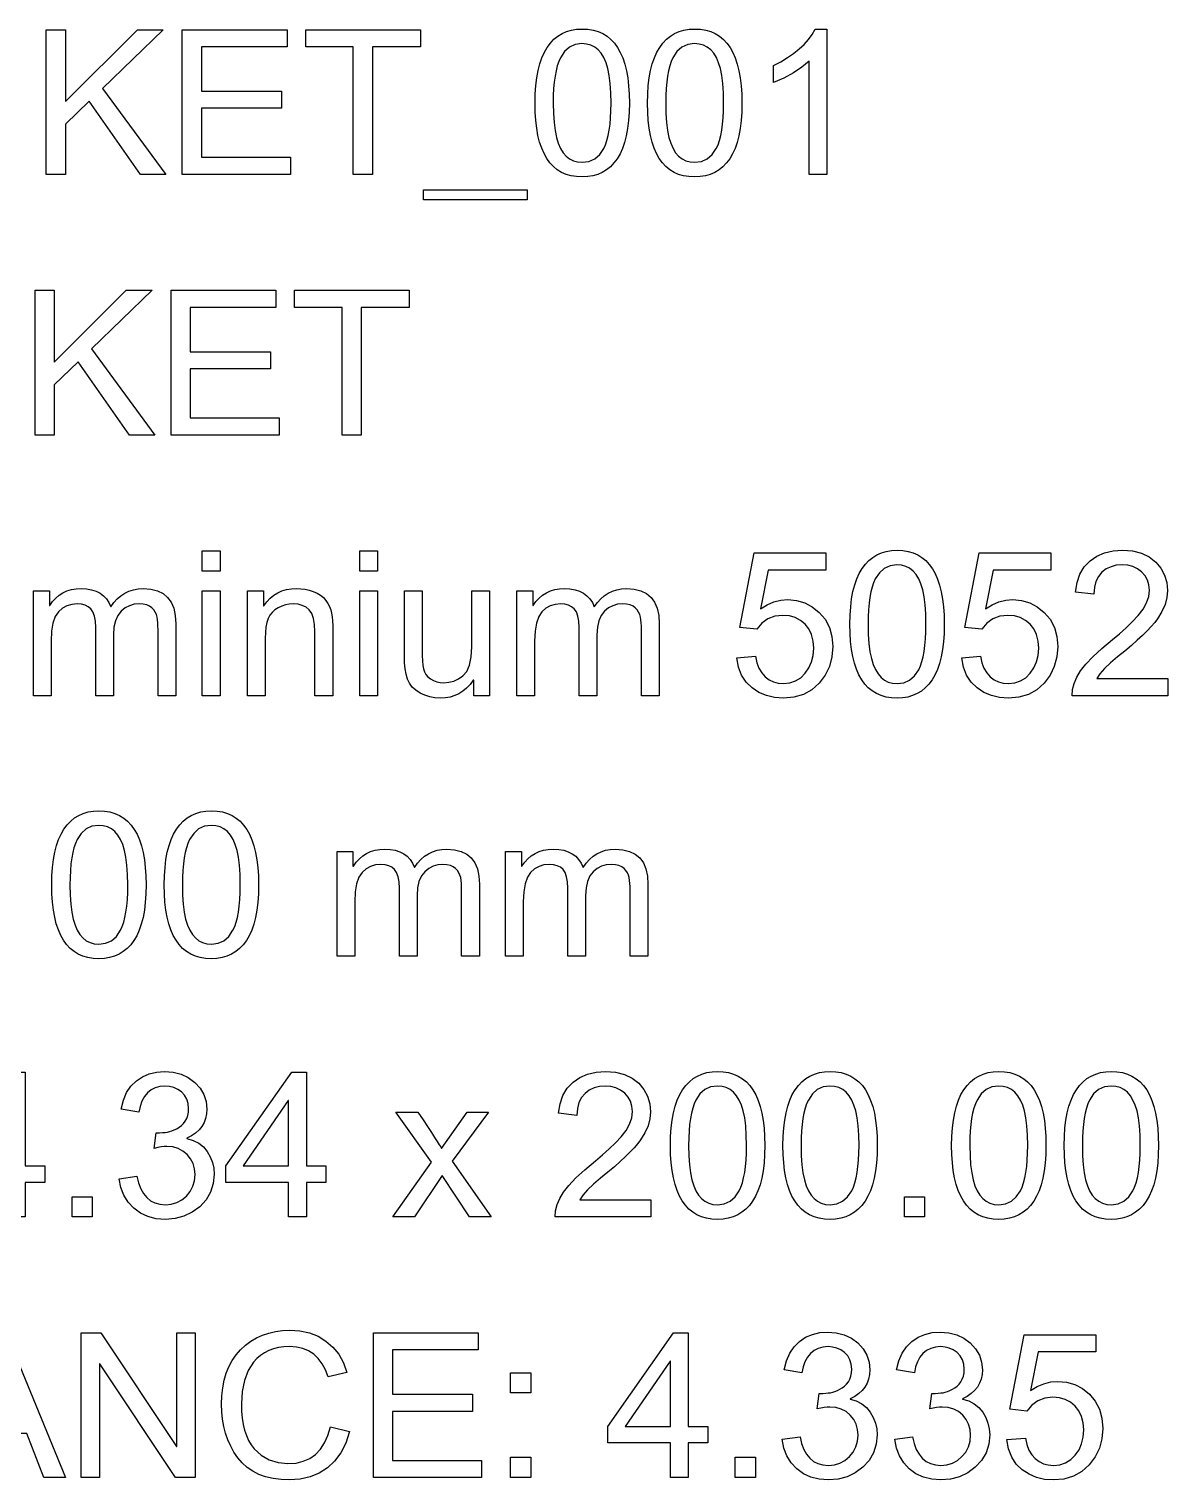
# Model space of a CAD drawing. Header units: millimetres. Extents: x 0 to 144, y 0 to 262.
# Drawn here: x 49.2 to 88.5, y 211.9 to 262 of the extents above; entities that cross this region are included whole.
import ezdxf

# ---------------------------------------------------------------- set-up
doc = ezdxf.new("R2010")
doc.units = ezdxf.units.MM
doc.layers.add('TEXT', color=7, linetype='CONTINUOUS')

msp = doc.modelspace()

# ---------------------------------------------------------------- linework, layer by layer
at = {"layer": 'TEXT'}
for points in [[(53.939, 257), (53.066, 257), (51.293, 259.527), (50.467, 258.733), (50.467, 257), (49.806, 257), (49.806, 262), (50.467, 262), (50.467, 259.52), (52.954, 262), (53.847, 262), (51.753, 259.974), (53.939, 257)], [(58.24, 257), (54.505, 257), (54.505, 262), (58.124, 262), (58.124, 261.407), (55.167, 261.407), (55.167, 259.879), (57.933, 259.879), (57.933, 259.285), (55.167, 259.285), (55.167, 257.593), (58.24, 257.593), (58.24, 257)], [(62.725, 261.407), (61.071, 261.407), (61.071, 257), (60.406, 257), (60.406, 261.407), (58.765, 261.407), (58.765, 262), (62.725, 262), (62.725, 261.407)], [(68.312, 262.024), (68.509, 262.014), (68.694, 261.984), (68.866, 261.934), (69.025, 261.864), (69.171, 261.774), (69.305, 261.664), (69.426, 261.534), (69.534, 261.384), (69.63, 261.215), (69.713, 261.025), (69.783, 260.815), (69.84, 260.585), (69.885, 260.335), (69.917, 260.065), (69.936, 259.776), (69.942, 259.466), (69.935, 259.153), (69.916, 258.861), (69.883, 258.59), (69.837, 258.339), (69.777, 258.109), (69.705, 257.9), (69.62, 257.712), (69.521, 257.544), (69.41, 257.397), (69.287, 257.269), (69.153, 257.161), (69.008, 257.072), (68.851, 257.003), (68.683, 256.954), (68.503, 256.925), (68.312, 256.915), (68.115, 256.925), (67.93, 256.955), (67.759, 257.004), (67.6, 257.074), (67.454, 257.164), (67.32, 257.273), (67.2, 257.403), (67.092, 257.553), (66.996, 257.722), (66.914, 257.911), (66.844, 258.121), (66.787, 258.35), (66.742, 258.599), (66.71, 258.868), (66.691, 259.157), (66.685, 259.466), (66.691, 259.779), (66.711, 260.071), (66.744, 260.343), (66.79, 260.594), (66.849, 260.824), (66.922, 261.034), (67.007, 261.223), (67.106, 261.391), (67.217, 261.539), (67.339, 261.668), (67.473, 261.777), (67.618, 261.866), (67.774, 261.935), (67.942, 261.984), (68.121, 262.014), (68.312, 262.024)], [(72.196, 262.024), (72.394, 262.014), (72.579, 261.984), (72.75, 261.934), (72.91, 261.864), (73.056, 261.774), (73.19, 261.664), (73.311, 261.534), (73.419, 261.384), (73.515, 261.215), (73.597, 261.025), (73.668, 260.815), (73.725, 260.585), (73.769, 260.335), (73.801, 260.065), (73.82, 259.776), (73.827, 259.466), (73.82, 259.153), (73.8, 258.861), (73.768, 258.59), (73.721, 258.339), (73.662, 258.109), (73.59, 257.9), (73.504, 257.712), (73.406, 257.544), (73.294, 257.397), (73.172, 257.269), (73.038, 257.161), (72.893, 257.072), (72.736, 257.003), (72.567, 256.954), (72.388, 256.925), (72.196, 256.915), (71.999, 256.925), (71.815, 256.955), (71.644, 257.004), (71.485, 257.074), (71.339, 257.164), (71.205, 257.273), (71.084, 257.403), (70.976, 257.553), (70.881, 257.722), (70.798, 257.911), (70.728, 258.121), (70.671, 258.35), (70.627, 258.599), (70.595, 258.868), (70.576, 259.157), (70.57, 259.466), (70.576, 259.779), (70.596, 260.071), (70.629, 260.343), (70.675, 260.594), (70.734, 260.824), (70.807, 261.034), (70.892, 261.223), (70.991, 261.391), (71.102, 261.539), (71.224, 261.668), (71.358, 261.777), (71.503, 261.866), (71.659, 261.935), (71.827, 261.984), (72.006, 262.014), (72.196, 262.024)], [(76.76, 257), (76.146, 257), (76.146, 260.912), (75.896, 260.702), (75.608, 260.509), (75.281, 260.332), (74.915, 260.172), (74.915, 260.765), (75.169, 260.896), (75.403, 261.035), (75.615, 261.181), (75.807, 261.334), (75.977, 261.495), (76.126, 261.664), (76.254, 261.84), (76.361, 262.024), (76.76, 262.024), (76.76, 257)], [(68.312, 257.42), (68.544, 257.449), (68.746, 257.539), (68.917, 257.689), (69.059, 257.899), (69.118, 258.028), (69.169, 258.176), (69.212, 258.344), (69.248, 258.53), (69.276, 258.736), (69.295, 258.96), (69.307, 259.203), (69.311, 259.466), (69.304, 259.824), (69.283, 260.142), (69.249, 260.42), (69.2, 260.658), (69.138, 260.861), (69.061, 261.037), (68.971, 261.185), (68.866, 261.306), (68.747, 261.399), (68.614, 261.466), (68.467, 261.506), (68.305, 261.519), (68.073, 261.489), (67.872, 261.397), (67.701, 261.245), (67.561, 261.031), (67.503, 260.9), (67.452, 260.751), (67.41, 260.583), (67.375, 260.396), (67.347, 260.191), (67.328, 259.968), (67.316, 259.726), (67.312, 259.466), (67.319, 259.112), (67.341, 258.797), (67.376, 258.52), (67.425, 258.282), (67.488, 258.078), (67.565, 257.902), (67.655, 257.753), (67.759, 257.633), (67.877, 257.539), (68.008, 257.473), (68.153, 257.433), (68.312, 257.42)], [(72.196, 257.42), (72.429, 257.449), (72.63, 257.539), (72.802, 257.689), (72.943, 257.899), (73.003, 258.028), (73.054, 258.176), (73.097, 258.344), (73.133, 258.53), (73.16, 258.736), (73.18, 258.96), (73.192, 259.203), (73.196, 259.466), (73.189, 259.824), (73.168, 260.142), (73.133, 260.42), (73.085, 260.658), (73.022, 260.861), (72.946, 261.037), (72.855, 261.185), (72.751, 261.306), (72.632, 261.399), (72.499, 261.466), (72.351, 261.506), (72.19, 261.519), (71.958, 261.489), (71.756, 261.397), (71.586, 261.245), (71.446, 261.031), (71.388, 260.9), (71.337, 260.751), (71.294, 260.583), (71.259, 260.396), (71.232, 260.191), (71.213, 259.968), (71.201, 259.726), (71.197, 259.466), (71.204, 259.112), (71.225, 258.797), (71.26, 258.52), (71.31, 258.282), (71.373, 258.078), (71.45, 257.902), (71.54, 257.753), (71.644, 257.633), (71.762, 257.539), (71.893, 257.473), (72.038, 257.433), (72.196, 257.42)], [(66.412, 256.127), (62.838, 256.127), (62.838, 256.475), (66.412, 256.475), (66.412, 256.127)], [(53.554, 248), (52.681, 248), (50.907, 250.527), (50.082, 249.733), (50.082, 248), (49.42, 248), (49.42, 253), (50.082, 253), (50.082, 250.52), (52.568, 253), (53.462, 253), (51.368, 250.974), (53.554, 248)], [(57.855, 248), (54.12, 248), (54.12, 253), (57.739, 253), (57.739, 252.407), (54.782, 252.407), (54.782, 250.879), (57.548, 250.879), (57.548, 250.285), (54.782, 250.285), (54.782, 248.593), (57.855, 248.593), (57.855, 248)], [(62.34, 252.407), (60.686, 252.407), (60.686, 248), (60.02, 248), (60.02, 252.407), (58.38, 252.407), (58.38, 253), (62.34, 253), (62.34, 252.407)], [(55.808, 243.304), (55.194, 243.304), (55.194, 244), (55.808, 244), (55.808, 243.304)], [(61.245, 243.304), (60.631, 243.304), (60.631, 244), (61.245, 244), (61.245, 243.304)], [(74.465, 242.005), (74.695, 242.142), (74.93, 242.24), (75.169, 242.299), (75.413, 242.319), (75.715, 242.291), (75.997, 242.208), (76.259, 242.07), (76.501, 241.877), (76.704, 241.638), (76.849, 241.361), (76.936, 241.048), (76.965, 240.698), (76.935, 240.341), (76.847, 240.011), (76.7, 239.709), (76.494, 239.435), (76.24, 239.207), (75.95, 239.045), (75.623, 238.947), (75.259, 238.915), (74.958, 238.937), (74.677, 239.003), (74.417, 239.113), (74.178, 239.268), (73.974, 239.465), (73.818, 239.706), (73.711, 239.988), (73.653, 240.313), (74.294, 240.361), (74.344, 240.139), (74.417, 239.947), (74.511, 239.785), (74.628, 239.653), (74.764, 239.551), (74.914, 239.478), (75.079, 239.434), (75.259, 239.42), (75.482, 239.442), (75.682, 239.508), (75.86, 239.618), (76.016, 239.773), (76.143, 239.959), (76.234, 240.166), (76.288, 240.393), (76.306, 240.641), (76.288, 240.889), (76.232, 241.11), (76.139, 241.304), (76.01, 241.469), (75.851, 241.602), (75.67, 241.697), (75.469, 241.754), (75.246, 241.773), (74.968, 241.743), (74.724, 241.653), (74.514, 241.502), (74.338, 241.292), (73.759, 241.36), (74.246, 243.932), (76.726, 243.932), (76.726, 243.338), (74.734, 243.338), (74.465, 242.005)], [(79.185, 244.024), (79.382, 244.014), (79.567, 243.984), (79.739, 243.934), (79.898, 243.864), (80.045, 243.774), (80.178, 243.664), (80.299, 243.534), (80.408, 243.384), (80.503, 243.215), (80.586, 243.025), (80.656, 242.815), (80.713, 242.585), (80.758, 242.335), (80.79, 242.065), (80.809, 241.776), (80.815, 241.466), (80.809, 241.153), (80.789, 240.861), (80.756, 240.59), (80.71, 240.339), (80.651, 240.109), (80.578, 239.9), (80.493, 239.712), (80.394, 239.544), (80.283, 239.397), (80.16, 239.269), (80.026, 239.161), (79.881, 239.072), (79.724, 239.003), (79.556, 238.954), (79.376, 238.925), (79.185, 238.915), (78.988, 238.925), (78.804, 238.955), (78.632, 239.004), (78.473, 239.074), (78.327, 239.164), (78.193, 239.273), (78.073, 239.403), (77.965, 239.553), (77.869, 239.722), (77.787, 239.911), (77.717, 240.121), (77.66, 240.35), (77.615, 240.599), (77.583, 240.868), (77.564, 241.157), (77.558, 241.466), (77.565, 241.779), (77.584, 242.071), (77.617, 242.343), (77.663, 242.594), (77.723, 242.824), (77.795, 243.034), (77.88, 243.223), (77.979, 243.391), (78.09, 243.539), (78.213, 243.668), (78.346, 243.777), (78.491, 243.866), (78.648, 243.935), (78.815, 243.984), (78.994, 244.014), (79.185, 244.024)], [(82.234, 242.005), (82.465, 242.142), (82.7, 242.24), (82.939, 242.299), (83.182, 242.319), (83.484, 242.291), (83.766, 242.208), (84.028, 242.07), (84.27, 241.877), (84.473, 241.638), (84.618, 241.361), (84.705, 241.048), (84.734, 240.698), (84.705, 240.341), (84.616, 240.011), (84.469, 239.709), (84.263, 239.435), (84.01, 239.207), (83.719, 239.045), (83.392, 238.947), (83.029, 238.915), (82.727, 238.937), (82.446, 239.003), (82.186, 239.113), (81.947, 239.268), (81.743, 239.465), (81.588, 239.706), (81.481, 239.988), (81.422, 240.313), (82.063, 240.361), (82.114, 240.139), (82.186, 239.947), (82.281, 239.785), (82.398, 239.653), (82.533, 239.551), (82.683, 239.478), (82.849, 239.434), (83.029, 239.42), (83.251, 239.442), (83.452, 239.508), (83.63, 239.618), (83.786, 239.773), (83.913, 239.959), (84.003, 240.166), (84.058, 240.393), (84.076, 240.641), (84.057, 240.889), (84.002, 241.11), (83.909, 241.304), (83.779, 241.469), (83.62, 241.602), (83.44, 241.697), (83.238, 241.754), (83.015, 241.773), (82.737, 241.743), (82.493, 241.653), (82.283, 241.502), (82.108, 241.292), (81.528, 241.36), (82.016, 243.932), (84.495, 243.932), (84.495, 243.338), (82.503, 243.338), (82.234, 242.005)], [(88.54, 239), (85.229, 239), (85.247, 239.212), (85.302, 239.425), (85.394, 239.64), (85.524, 239.856), (85.703, 240.086), (85.947, 240.344), (86.255, 240.629), (86.627, 240.941), (86.868, 241.141), (87.095, 241.346), (87.309, 241.556), (87.51, 241.771), (87.68, 241.989), (87.802, 242.207), (87.875, 242.426), (87.899, 242.646), (87.882, 242.827), (87.832, 242.992), (87.748, 243.14), (87.631, 243.272), (87.489, 243.38), (87.328, 243.457), (87.15, 243.504), (86.954, 243.519), (86.756, 243.503), (86.575, 243.456), (86.41, 243.376), (86.262, 243.265), (86.139, 243.122), (86.051, 242.948), (85.998, 242.743), (85.979, 242.506), (85.348, 242.578), (85.401, 242.908), (85.502, 243.198), (85.651, 243.446), (85.848, 243.652), (86.083, 243.815), (86.348, 243.931), (86.643, 244.001), (86.968, 244.024), (87.316, 243.998), (87.623, 243.922), (87.89, 243.795), (88.116, 243.616), (88.295, 243.402), (88.424, 243.167), (88.501, 242.91), (88.527, 242.632), (88.505, 242.391), (88.44, 242.148), (88.332, 241.904), (88.18, 241.659), (88.083, 241.53), (87.964, 241.391), (87.824, 241.242), (87.662, 241.083), (87.479, 240.913), (87.275, 240.732), (87.048, 240.542), (86.801, 240.34), (86.552, 240.131), (86.35, 239.937), (86.193, 239.758), (86.081, 239.593), (88.54, 239.593), (88.54, 239)], [(79.185, 239.42), (79.417, 239.449), (79.619, 239.539), (79.79, 239.689), (79.932, 239.899), (79.991, 240.028), (80.042, 240.176), (80.086, 240.344), (80.121, 240.53), (80.149, 240.736), (80.168, 240.96), (80.18, 241.203), (80.184, 241.466), (80.177, 241.824), (80.156, 242.142), (80.122, 242.42), (80.073, 242.658), (80.011, 242.861), (79.934, 243.037), (79.844, 243.185), (79.739, 243.306), (79.62, 243.399), (79.487, 243.466), (79.34, 243.506), (79.178, 243.519), (78.946, 243.489), (78.745, 243.397), (78.574, 243.245), (78.435, 243.031), (78.376, 242.9), (78.326, 242.751), (78.283, 242.583), (78.248, 242.396), (78.221, 242.191), (78.201, 241.968), (78.189, 241.726), (78.186, 241.466), (78.193, 241.112), (78.214, 240.797), (78.249, 240.52), (78.298, 240.282), (78.361, 240.078), (78.438, 239.902), (78.528, 239.753), (78.632, 239.633), (78.75, 239.539), (78.881, 239.473), (79.026, 239.433), (79.185, 239.42)], [(54.28, 239), (53.666, 239), (53.666, 241.285), (53.664, 241.407), (53.658, 241.519), (53.647, 241.622), (53.632, 241.717), (53.609, 241.804), (53.571, 241.885), (53.521, 241.962), (53.457, 242.034), (53.376, 242.094), (53.275, 242.137), (53.155, 242.163), (53.015, 242.172), (52.84, 242.156), (52.678, 242.109), (52.528, 242.03), (52.391, 241.92), (52.276, 241.774), (52.194, 241.589), (52.145, 241.364), (52.128, 241.101), (52.128, 239), (51.514, 239), (51.514, 241.353), (51.504, 241.57), (51.473, 241.75), (51.421, 241.892), (51.349, 241.998), (51.258, 242.074), (51.149, 242.128), (51.023, 242.161), (50.88, 242.172), (50.691, 242.155), (50.52, 242.104), (50.366, 242.018), (50.23, 241.899), (50.119, 241.733), (50.04, 241.508), (49.992, 241.223), (49.976, 240.879), (49.976, 239), (49.362, 239), (49.362, 242.619), (49.915, 242.619), (49.915, 242.114), (49.928, 242.114), (50.026, 242.251), (50.134, 242.371), (50.253, 242.471), (50.383, 242.554), (50.523, 242.618), (50.675, 242.664), (50.837, 242.691), (51.01, 242.701), (51.2, 242.691), (51.373, 242.661), (51.529, 242.611), (51.666, 242.542), (51.786, 242.453), (51.888, 242.344), (51.973, 242.215), (52.04, 242.066), (52.145, 242.215), (52.26, 242.344), (52.385, 242.453), (52.52, 242.542), (52.664, 242.611), (52.818, 242.661), (52.981, 242.691), (53.155, 242.701), (53.419, 242.682), (53.647, 242.625), (53.841, 242.53), (53.999, 242.397), (54.122, 242.226), (54.21, 242.018), (54.263, 241.771), (54.28, 241.486), (54.28, 239)], [(55.808, 239), (55.194, 239), (55.194, 242.619), (55.808, 242.619), (55.808, 239)], [(59.703, 239), (59.086, 239), (59.086, 241.2), (59.073, 241.456), (59.036, 241.669), (58.974, 241.838), (58.886, 241.964), (58.777, 242.055), (58.648, 242.12), (58.5, 242.159), (58.332, 242.172), (58.198, 242.164), (58.067, 242.139), (57.939, 242.097), (57.815, 242.039), (57.702, 241.966), (57.607, 241.879), (57.529, 241.778), (57.469, 241.664), (57.425, 241.53), (57.393, 241.371), (57.373, 241.187), (57.367, 240.978), (57.367, 239), (56.753, 239), (56.753, 242.619), (57.306, 242.619), (57.306, 242.107), (57.319, 242.107), (57.422, 242.246), (57.536, 242.367), (57.662, 242.469), (57.798, 242.552), (57.946, 242.617), (58.106, 242.663), (58.276, 242.691), (58.458, 242.701), (58.601, 242.694), (58.743, 242.675), (58.884, 242.643), (59.025, 242.598), (59.157, 242.541), (59.274, 242.47), (59.376, 242.387), (59.463, 242.291), (59.535, 242.187), (59.592, 242.08), (59.635, 241.969), (59.662, 241.855), (59.68, 241.729), (59.693, 241.582), (59.701, 241.415), (59.703, 241.227), (59.703, 239)], [(61.245, 239), (60.631, 239), (60.631, 242.619), (61.245, 242.619), (61.245, 239)], [(65.116, 239), (64.567, 239), (64.567, 239.532), (64.55, 239.532), (64.441, 239.387), (64.323, 239.262), (64.195, 239.156), (64.058, 239.069), (63.911, 239.002), (63.755, 238.953), (63.589, 238.924), (63.414, 238.915), (63.228, 238.926), (63.05, 238.959), (62.878, 239.014), (62.713, 239.09), (62.565, 239.187), (62.445, 239.299), (62.351, 239.429), (62.283, 239.575), (62.236, 239.74), (62.203, 239.929), (62.183, 240.14), (62.176, 240.374), (62.176, 242.619), (62.79, 242.619), (62.79, 240.613), (62.793, 240.39), (62.801, 240.201), (62.816, 240.045), (62.836, 239.924), (62.868, 239.825), (62.919, 239.735), (62.988, 239.653), (63.076, 239.582), (63.178, 239.523), (63.29, 239.48), (63.41, 239.455), (63.54, 239.447), (63.712, 239.462), (63.878, 239.507), (64.039, 239.582), (64.195, 239.687), (64.329, 239.84), (64.425, 240.057), (64.483, 240.339), (64.502, 240.685), (64.502, 242.619), (65.116, 242.619), (65.116, 239)], [(70.972, 239), (70.358, 239), (70.358, 241.285), (70.356, 241.407), (70.35, 241.519), (70.339, 241.622), (70.324, 241.717), (70.3, 241.804), (70.263, 241.885), (70.212, 241.962), (70.148, 242.034), (70.068, 242.094), (69.967, 242.137), (69.847, 242.163), (69.707, 242.172), (69.532, 242.156), (69.37, 242.109), (69.22, 242.03), (69.083, 241.92), (68.968, 241.774), (68.886, 241.589), (68.836, 241.364), (68.82, 241.101), (68.82, 239), (68.206, 239), (68.206, 241.353), (68.196, 241.57), (68.165, 241.75), (68.113, 241.892), (68.041, 241.998), (67.949, 242.074), (67.841, 242.128), (67.715, 242.161), (67.572, 242.172), (67.383, 242.155), (67.211, 242.104), (67.058, 242.018), (66.922, 241.899), (66.811, 241.733), (66.731, 241.508), (66.684, 241.223), (66.668, 240.879), (66.668, 239), (66.054, 239), (66.054, 242.619), (66.606, 242.619), (66.606, 242.114), (66.62, 242.114), (66.718, 242.251), (66.826, 242.371), (66.945, 242.471), (67.075, 242.554), (67.215, 242.618), (67.366, 242.664), (67.528, 242.691), (67.701, 242.701), (67.892, 242.691), (68.065, 242.661), (68.22, 242.611), (68.358, 242.542), (68.478, 242.453), (68.58, 242.344), (68.664, 242.215), (68.731, 242.066), (68.837, 242.215), (68.952, 242.344), (69.077, 242.453), (69.211, 242.542), (69.356, 242.611), (69.51, 242.661), (69.673, 242.691), (69.847, 242.701), (70.11, 242.682), (70.339, 242.625), (70.532, 242.53), (70.691, 242.397), (70.814, 242.226), (70.902, 242.018), (70.954, 241.771), (70.972, 241.486), (70.972, 239)], [(51.623, 235.024), (51.821, 235.014), (52.006, 234.984), (52.178, 234.934), (52.337, 234.864), (52.483, 234.774), (52.617, 234.664), (52.738, 234.534), (52.846, 234.384), (52.942, 234.215), (53.024, 234.025), (53.095, 233.815), (53.152, 233.585), (53.196, 233.335), (53.228, 233.065), (53.247, 232.776), (53.254, 232.466), (53.247, 232.153), (53.227, 231.861), (53.195, 231.59), (53.148, 231.339), (53.089, 231.109), (53.017, 230.9), (52.931, 230.712), (52.833, 230.544), (52.722, 230.397), (52.599, 230.269), (52.465, 230.161), (52.32, 230.072), (52.163, 230.003), (51.994, 229.954), (51.815, 229.925), (51.623, 229.915), (51.426, 229.925), (51.242, 229.955), (51.071, 230.004), (50.912, 230.074), (50.766, 230.164), (50.632, 230.273), (50.511, 230.403), (50.403, 230.553), (50.308, 230.722), (50.225, 230.911), (50.155, 231.121), (50.098, 231.35), (50.054, 231.599), (50.022, 231.868), (50.003, 232.157), (49.997, 232.466), (50.003, 232.779), (50.023, 233.071), (50.056, 233.343), (50.102, 233.594), (50.161, 233.824), (50.234, 234.034), (50.319, 234.223), (50.418, 234.391), (50.529, 234.539), (50.651, 234.668), (50.785, 234.777), (50.93, 234.866), (51.086, 234.935), (51.254, 234.984), (51.433, 235.014), (51.623, 235.024)], [(55.508, 235.024), (55.706, 235.014), (55.89, 234.984), (56.062, 234.934), (56.221, 234.864), (56.368, 234.774), (56.502, 234.664), (56.623, 234.534), (56.731, 234.384), (56.826, 234.215), (56.909, 234.025), (56.979, 233.815), (57.037, 233.585), (57.081, 233.335), (57.113, 233.065), (57.132, 232.776), (57.138, 232.466), (57.132, 232.153), (57.112, 231.861), (57.079, 231.59), (57.033, 231.339), (56.974, 231.109), (56.902, 230.9), (56.816, 230.712), (56.717, 230.544), (56.606, 230.397), (56.484, 230.269), (56.35, 230.161), (56.204, 230.072), (56.048, 230.003), (55.879, 229.954), (55.699, 229.925), (55.508, 229.915), (55.311, 229.925), (55.127, 229.955), (54.955, 230.004), (54.796, 230.074), (54.65, 230.164), (54.517, 230.273), (54.396, 230.403), (54.288, 230.553), (54.193, 230.722), (54.11, 230.911), (54.04, 231.121), (53.983, 231.35), (53.939, 231.599), (53.907, 231.868), (53.888, 232.157), (53.881, 232.466), (53.888, 232.779), (53.908, 233.071), (53.941, 233.343), (53.987, 233.594), (54.046, 233.824), (54.118, 234.034), (54.204, 234.223), (54.303, 234.391), (54.414, 234.539), (54.536, 234.668), (54.67, 234.777), (54.815, 234.866), (54.971, 234.935), (55.139, 234.984), (55.318, 235.014), (55.508, 235.024)], [(51.623, 230.42), (51.856, 230.449), (52.057, 230.539), (52.229, 230.689), (52.37, 230.899), (52.43, 231.028), (52.481, 231.176), (52.524, 231.344), (52.56, 231.53), (52.587, 231.736), (52.607, 231.96), (52.619, 232.203), (52.623, 232.466), (52.616, 232.824), (52.595, 233.142), (52.56, 233.42), (52.512, 233.658), (52.449, 233.861), (52.373, 234.037), (52.282, 234.185), (52.178, 234.306), (52.059, 234.399), (51.926, 234.466), (51.778, 234.506), (51.617, 234.519), (51.385, 234.489), (51.183, 234.397), (51.013, 234.245), (50.873, 234.031), (50.815, 233.9), (50.764, 233.751), (50.721, 233.583), (50.686, 233.396), (50.659, 233.191), (50.64, 232.968), (50.628, 232.726), (50.624, 232.466), (50.631, 232.112), (50.652, 231.797), (50.687, 231.52), (50.737, 231.282), (50.8, 231.078), (50.877, 230.902), (50.967, 230.753), (51.071, 230.633), (51.189, 230.539), (51.32, 230.473), (51.465, 230.433), (51.623, 230.42)], [(55.508, 230.42), (55.74, 230.449), (55.942, 230.539), (56.114, 230.689), (56.255, 230.899), (56.314, 231.028), (56.366, 231.176), (56.409, 231.344), (56.444, 231.53), (56.472, 231.736), (56.492, 231.96), (56.504, 232.203), (56.508, 232.466), (56.501, 232.824), (56.48, 233.142), (56.445, 233.42), (56.397, 233.658), (56.334, 233.861), (56.258, 234.037), (56.167, 234.185), (56.062, 234.306), (55.944, 234.399), (55.81, 234.466), (55.663, 234.506), (55.501, 234.519), (55.269, 234.489), (55.068, 234.397), (54.898, 234.245), (54.758, 234.031), (54.699, 233.9), (54.649, 233.751), (54.606, 233.583), (54.571, 233.396), (54.544, 233.191), (54.524, 232.968), (54.513, 232.726), (54.509, 232.466), (54.516, 232.112), (54.537, 231.797), (54.572, 231.52), (54.621, 231.282), (54.685, 231.078), (54.761, 230.902), (54.852, 230.753), (54.956, 230.633), (55.073, 230.539), (55.205, 230.473), (55.35, 230.433), (55.508, 230.42)], [(64.765, 230), (64.151, 230), (64.151, 232.285), (64.149, 232.407), (64.142, 232.519), (64.132, 232.622), (64.117, 232.717), (64.093, 232.804), (64.056, 232.885), (64.005, 232.962), (63.941, 233.034), (63.86, 233.094), (63.76, 233.137), (63.639, 233.163), (63.499, 233.172), (63.325, 233.156), (63.163, 233.109), (63.013, 233.03), (62.875, 232.92), (62.76, 232.774), (62.678, 232.589), (62.629, 232.364), (62.613, 232.101), (62.613, 230), (61.999, 230), (61.999, 232.353), (61.988, 232.57), (61.957, 232.75), (61.906, 232.892), (61.833, 232.998), (61.742, 233.074), (61.633, 233.128), (61.507, 233.161), (61.364, 233.172), (61.175, 233.155), (61.004, 233.104), (60.85, 233.018), (60.715, 232.899), (60.603, 232.733), (60.524, 232.508), (60.476, 232.223), (60.46, 231.879), (60.46, 230), (59.847, 230), (59.847, 233.619), (60.399, 233.619), (60.399, 233.114), (60.413, 233.114), (60.51, 233.251), (60.618, 233.371), (60.737, 233.471), (60.867, 233.554), (61.008, 233.618), (61.159, 233.664), (61.321, 233.691), (61.494, 233.701), (61.685, 233.691), (61.858, 233.661), (62.013, 233.611), (62.15, 233.542), (62.27, 233.453), (62.373, 233.344), (62.457, 233.215), (62.524, 233.066), (62.629, 233.215), (62.745, 233.344), (62.869, 233.453), (63.004, 233.542), (63.148, 233.611), (63.302, 233.661), (63.466, 233.691), (63.639, 233.701), (63.903, 233.682), (64.132, 233.625), (64.325, 233.53), (64.483, 233.397), (64.606, 233.226), (64.694, 233.018), (64.747, 232.771), (64.765, 232.486), (64.765, 230)], [(70.583, 230), (69.969, 230), (69.969, 232.285), (69.967, 232.407), (69.961, 232.519), (69.95, 232.622), (69.935, 232.717), (69.911, 232.804), (69.874, 232.885), (69.824, 232.962), (69.76, 233.034), (69.679, 233.094), (69.578, 233.137), (69.458, 233.163), (69.318, 233.172), (69.143, 233.156), (68.981, 233.109), (68.831, 233.03), (68.694, 232.92), (68.579, 232.774), (68.497, 232.589), (68.448, 232.364), (68.431, 232.101), (68.431, 230), (67.817, 230), (67.817, 232.353), (67.807, 232.57), (67.776, 232.75), (67.724, 232.892), (67.652, 232.998), (67.56, 233.074), (67.452, 233.128), (67.326, 233.161), (67.183, 233.172), (66.994, 233.155), (66.823, 233.104), (66.669, 233.018), (66.533, 232.899), (66.422, 232.733), (66.343, 232.508), (66.295, 232.223), (66.279, 231.879), (66.279, 230), (65.665, 230), (65.665, 233.619), (66.218, 233.619), (66.218, 233.114), (66.231, 233.114), (66.329, 233.251), (66.437, 233.371), (66.556, 233.471), (66.686, 233.554), (66.826, 233.618), (66.978, 233.664), (67.14, 233.691), (67.312, 233.701), (67.503, 233.691), (67.676, 233.661), (67.831, 233.611), (67.969, 233.542), (68.089, 233.453), (68.191, 233.344), (68.276, 233.215), (68.342, 233.066), (68.448, 233.215), (68.563, 233.344), (68.688, 233.453), (68.822, 233.542), (68.967, 233.611), (69.121, 233.661), (69.284, 233.691), (69.458, 233.701), (69.721, 233.682), (69.95, 233.625), (70.144, 233.53), (70.302, 233.397), (70.425, 233.226), (70.513, 233.018), (70.566, 232.771), (70.583, 232.486), (70.583, 230)], [(49.754, 222.194), (49.079, 222.194), (49.079, 221), (48.465, 221), (48.465, 222.194), (46.299, 222.194), (46.299, 222.76), (48.574, 226), (49.079, 226), (49.079, 222.76), (49.754, 222.76), (49.754, 222.194)], [(54.666, 223.705), (54.884, 223.643), (55.073, 223.548), (55.234, 223.419), (55.367, 223.256), (55.47, 223.072), (55.544, 222.881), (55.589, 222.681), (55.604, 222.473), (55.573, 222.148), (55.48, 221.852), (55.325, 221.587), (55.107, 221.353), (54.847, 221.161), (54.562, 221.024), (54.253, 220.942), (53.919, 220.915), (53.602, 220.939), (53.315, 221.011), (53.057, 221.132), (52.827, 221.3), (52.635, 221.508), (52.487, 221.748), (52.384, 222.018), (52.326, 222.32), (52.94, 222.405), (52.996, 222.173), (53.07, 221.973), (53.163, 221.803), (53.276, 221.665), (53.408, 221.558), (53.559, 221.481), (53.729, 221.435), (53.919, 221.42), (54.125, 221.438), (54.316, 221.495), (54.49, 221.589), (54.647, 221.721), (54.778, 221.881), (54.871, 222.057), (54.927, 222.25), (54.945, 222.46), (54.928, 222.661), (54.878, 222.843), (54.793, 223.008), (54.674, 223.156), (54.528, 223.276), (54.362, 223.363), (54.175, 223.415), (53.967, 223.432), (53.873, 223.428), (53.77, 223.416), (53.656, 223.395), (53.533, 223.367), (53.605, 223.906), (53.721, 223.907), (53.825, 223.912), (53.916, 223.919), (53.994, 223.93), (54.068, 223.946), (54.146, 223.971), (54.228, 224.004), (54.314, 224.046), (54.399, 224.097), (54.476, 224.158), (54.546, 224.229), (54.608, 224.31), (54.659, 224.401), (54.695, 224.503), (54.716, 224.615), (54.724, 224.738), (54.708, 224.913), (54.662, 225.068), (54.585, 225.202), (54.476, 225.314), (54.348, 225.404), (54.21, 225.468), (54.062, 225.506), (53.905, 225.519), (53.728, 225.504), (53.568, 225.46), (53.425, 225.387), (53.3, 225.284), (53.194, 225.154), (53.109, 224.998), (53.046, 224.818), (53.005, 224.612), (52.391, 224.724), (52.469, 225.03), (52.582, 225.294), (52.732, 225.517), (52.918, 225.7), (53.132, 225.842), (53.365, 225.943), (53.618, 226.004), (53.892, 226.024), (54.191, 226), (54.464, 225.93), (54.712, 225.812), (54.933, 225.647), (55.116, 225.448), (55.247, 225.228), (55.325, 224.987), (55.351, 224.724), (55.341, 224.556), (55.308, 224.399), (55.255, 224.255), (55.18, 224.123), (55.084, 224.004), (54.966, 223.896), (54.826, 223.801), (54.666, 223.718), (54.666, 223.705)], [(59.465, 222.194), (58.789, 222.194), (58.789, 221), (58.175, 221), (58.175, 222.194), (56.01, 222.194), (56.01, 222.76), (58.284, 226), (58.789, 226), (58.789, 222.76), (59.465, 222.76), (59.465, 222.194)], [(70.689, 221), (67.377, 221), (67.396, 221.212), (67.451, 221.425), (67.543, 221.64), (67.672, 221.856), (67.852, 222.086), (68.096, 222.344), (68.404, 222.629), (68.776, 222.941), (69.016, 223.141), (69.244, 223.346), (69.458, 223.556), (69.659, 223.771), (69.829, 223.989), (69.951, 224.207), (70.023, 224.426), (70.048, 224.646), (70.031, 224.827), (69.981, 224.992), (69.897, 225.14), (69.78, 225.272), (69.637, 225.38), (69.477, 225.457), (69.299, 225.504), (69.103, 225.519), (68.905, 225.503), (68.724, 225.456), (68.559, 225.376), (68.411, 225.265), (68.288, 225.122), (68.2, 224.948), (68.147, 224.743), (68.128, 224.506), (67.497, 224.578), (67.55, 224.908), (67.65, 225.198), (67.799, 225.446), (67.996, 225.652), (68.232, 225.815), (68.497, 225.931), (68.792, 226.001), (69.117, 226.024), (69.465, 225.998), (69.772, 225.922), (70.038, 225.795), (70.264, 225.616), (70.444, 225.402), (70.573, 225.167), (70.65, 224.91), (70.675, 224.632), (70.654, 224.391), (70.589, 224.148), (70.481, 223.904), (70.329, 223.659), (70.232, 223.53), (70.113, 223.391), (69.973, 223.242), (69.811, 223.083), (69.628, 222.913), (69.423, 222.732), (69.197, 222.542), (68.95, 222.34), (68.701, 222.131), (68.498, 221.937), (68.341, 221.758), (68.23, 221.593), (70.689, 221.593), (70.689, 221)], [(72.988, 226.024), (73.185, 226.014), (73.37, 225.984), (73.542, 225.934), (73.701, 225.864), (73.847, 225.774), (73.981, 225.664), (74.102, 225.534), (74.21, 225.384), (74.306, 225.215), (74.389, 225.025), (74.459, 224.815), (74.516, 224.585), (74.561, 224.335), (74.593, 224.065), (74.612, 223.776), (74.618, 223.466), (74.611, 223.153), (74.592, 222.861), (74.559, 222.59), (74.513, 222.339), (74.453, 222.109), (74.381, 221.9), (74.296, 221.712), (74.197, 221.544), (74.086, 221.397), (73.963, 221.269), (73.829, 221.161), (73.684, 221.072), (73.527, 221.003), (73.359, 220.954), (73.179, 220.925), (72.988, 220.915), (72.791, 220.925), (72.606, 220.955), (72.435, 221.004), (72.276, 221.074), (72.13, 221.164), (71.996, 221.273), (71.876, 221.403), (71.768, 221.553), (71.672, 221.722), (71.59, 221.911), (71.52, 222.121), (71.463, 222.35), (71.418, 222.599), (71.386, 222.868), (71.367, 223.157), (71.361, 223.466), (71.367, 223.779), (71.387, 224.071), (71.42, 224.343), (71.466, 224.594), (71.525, 224.824), (71.598, 225.034), (71.683, 225.223), (71.782, 225.391), (71.893, 225.539), (72.015, 225.668), (72.149, 225.777), (72.294, 225.866), (72.45, 225.935), (72.618, 225.984), (72.797, 226.014), (72.988, 226.024)], [(76.872, 226.024), (77.07, 226.014), (77.255, 225.984), (77.426, 225.934), (77.586, 225.864), (77.732, 225.774), (77.866, 225.664), (77.987, 225.534), (78.095, 225.384), (78.191, 225.215), (78.273, 225.025), (78.344, 224.815), (78.401, 224.585), (78.445, 224.335), (78.477, 224.065), (78.496, 223.776), (78.503, 223.466), (78.496, 223.153), (78.476, 222.861), (78.443, 222.59), (78.397, 222.339), (78.338, 222.109), (78.266, 221.9), (78.18, 221.712), (78.082, 221.544), (77.97, 221.397), (77.848, 221.269), (77.714, 221.161), (77.569, 221.072), (77.412, 221.003), (77.243, 220.954), (77.064, 220.925), (76.872, 220.915), (76.675, 220.925), (76.491, 220.955), (76.32, 221.004), (76.161, 221.074), (76.015, 221.164), (75.881, 221.273), (75.76, 221.403), (75.652, 221.553), (75.557, 221.722), (75.474, 221.911), (75.404, 222.121), (75.347, 222.35), (75.303, 222.599), (75.271, 222.868), (75.252, 223.157), (75.246, 223.466), (75.252, 223.779), (75.272, 224.071), (75.305, 224.343), (75.351, 224.594), (75.41, 224.824), (75.482, 225.034), (75.568, 225.223), (75.667, 225.391), (75.778, 225.539), (75.9, 225.668), (76.034, 225.777), (76.179, 225.866), (76.335, 225.935), (76.503, 225.984), (76.682, 226.014), (76.872, 226.024)], [(82.698, 226.024), (82.895, 226.014), (83.08, 225.984), (83.252, 225.934), (83.411, 225.864), (83.558, 225.774), (83.691, 225.664), (83.812, 225.534), (83.921, 225.384), (84.016, 225.215), (84.099, 225.025), (84.169, 224.815), (84.226, 224.585), (84.271, 224.335), (84.303, 224.065), (84.322, 223.776), (84.328, 223.466), (84.322, 223.153), (84.302, 222.861), (84.269, 222.59), (84.223, 222.339), (84.164, 222.109), (84.091, 221.9), (84.006, 221.712), (83.907, 221.544), (83.796, 221.397), (83.673, 221.269), (83.539, 221.161), (83.394, 221.072), (83.237, 221.003), (83.069, 220.954), (82.889, 220.925), (82.698, 220.915), (82.501, 220.925), (82.317, 220.955), (82.145, 221.004), (81.986, 221.074), (81.84, 221.164), (81.706, 221.273), (81.586, 221.403), (81.478, 221.553), (81.382, 221.722), (81.3, 221.911), (81.23, 222.121), (81.173, 222.35), (81.128, 222.599), (81.096, 222.868), (81.077, 223.157), (81.071, 223.466), (81.078, 223.779), (81.097, 224.071), (81.13, 224.343), (81.176, 224.594), (81.235, 224.824), (81.308, 225.034), (81.393, 225.223), (81.492, 225.391), (81.603, 225.539), (81.725, 225.668), (81.859, 225.777), (82.004, 225.866), (82.161, 225.935), (82.328, 225.984), (82.507, 226.014), (82.698, 226.024)], [(86.583, 226.024), (86.78, 226.014), (86.965, 225.984), (87.137, 225.934), (87.296, 225.864), (87.442, 225.774), (87.576, 225.664), (87.697, 225.534), (87.805, 225.384), (87.901, 225.215), (87.984, 225.025), (88.054, 224.815), (88.111, 224.585), (88.156, 224.335), (88.187, 224.065), (88.206, 223.776), (88.213, 223.466), (88.206, 223.153), (88.186, 222.861), (88.154, 222.59), (88.108, 222.339), (88.048, 222.109), (87.976, 221.9), (87.89, 221.712), (87.792, 221.544), (87.681, 221.397), (87.558, 221.269), (87.424, 221.161), (87.279, 221.072), (87.122, 221.003), (86.954, 220.954), (86.774, 220.925), (86.583, 220.915), (86.386, 220.925), (86.201, 220.955), (86.03, 221.004), (85.871, 221.074), (85.725, 221.164), (85.591, 221.273), (85.47, 221.403), (85.362, 221.553), (85.267, 221.722), (85.184, 221.911), (85.115, 222.121), (85.057, 222.35), (85.013, 222.599), (84.981, 222.868), (84.962, 223.157), (84.956, 223.466), (84.962, 223.779), (84.982, 224.071), (85.015, 224.343), (85.061, 224.594), (85.12, 224.824), (85.193, 225.034), (85.278, 225.223), (85.377, 225.391), (85.488, 225.539), (85.61, 225.668), (85.744, 225.777), (85.889, 225.866), (86.045, 225.935), (86.213, 225.984), (86.392, 226.014), (86.583, 226.024)], [(72.988, 221.42), (73.22, 221.449), (73.422, 221.539), (73.593, 221.689), (73.735, 221.899), (73.794, 222.028), (73.845, 222.176), (73.888, 222.344), (73.924, 222.53), (73.952, 222.736), (73.971, 222.96), (73.983, 223.203), (73.987, 223.466), (73.98, 223.824), (73.959, 224.142), (73.925, 224.42), (73.876, 224.658), (73.814, 224.861), (73.737, 225.037), (73.647, 225.185), (73.542, 225.306), (73.423, 225.399), (73.29, 225.466), (73.143, 225.506), (72.981, 225.519), (72.749, 225.489), (72.548, 225.397), (72.377, 225.245), (72.237, 225.031), (72.179, 224.9), (72.128, 224.751), (72.086, 224.583), (72.051, 224.396), (72.023, 224.191), (72.004, 223.968), (71.992, 223.726), (71.988, 223.466), (71.995, 223.112), (72.017, 222.797), (72.052, 222.52), (72.101, 222.282), (72.164, 222.078), (72.241, 221.902), (72.331, 221.753), (72.435, 221.633), (72.553, 221.539), (72.684, 221.473), (72.829, 221.433), (72.988, 221.42)], [(76.872, 221.42), (77.105, 221.449), (77.306, 221.539), (77.478, 221.689), (77.619, 221.899), (77.679, 222.028), (77.73, 222.176), (77.773, 222.344), (77.809, 222.53), (77.836, 222.736), (77.856, 222.96), (77.868, 223.203), (77.872, 223.466), (77.865, 223.824), (77.844, 224.142), (77.809, 224.42), (77.761, 224.658), (77.698, 224.861), (77.622, 225.037), (77.531, 225.185), (77.427, 225.306), (77.308, 225.399), (77.175, 225.466), (77.027, 225.506), (76.866, 225.519), (76.634, 225.489), (76.432, 225.397), (76.262, 225.245), (76.122, 225.031), (76.064, 224.9), (76.013, 224.751), (75.97, 224.583), (75.935, 224.396), (75.908, 224.191), (75.889, 223.968), (75.877, 223.726), (75.873, 223.466), (75.88, 223.112), (75.901, 222.797), (75.936, 222.52), (75.986, 222.282), (76.049, 222.078), (76.126, 221.902), (76.216, 221.753), (76.32, 221.633), (76.438, 221.539), (76.569, 221.473), (76.714, 221.433), (76.872, 221.42)], [(82.698, 221.42), (82.93, 221.449), (83.132, 221.539), (83.303, 221.689), (83.445, 221.899), (83.504, 222.028), (83.555, 222.176), (83.599, 222.344), (83.634, 222.53), (83.662, 222.736), (83.681, 222.96), (83.693, 223.203), (83.697, 223.466), (83.69, 223.824), (83.669, 224.142), (83.635, 224.42), (83.586, 224.658), (83.524, 224.861), (83.447, 225.037), (83.357, 225.185), (83.252, 225.306), (83.133, 225.399), (83, 225.466), (82.853, 225.506), (82.691, 225.519), (82.459, 225.489), (82.258, 225.397), (82.087, 225.245), (81.947, 225.031), (81.889, 224.9), (81.839, 224.751), (81.796, 224.583), (81.761, 224.396), (81.734, 224.191), (81.714, 223.968), (81.702, 223.726), (81.698, 223.466), (81.706, 223.112), (81.727, 222.797), (81.762, 222.52), (81.811, 222.282), (81.874, 222.078), (81.951, 221.902), (82.041, 221.753), (82.145, 221.633), (82.263, 221.539), (82.394, 221.473), (82.539, 221.433), (82.698, 221.42)], [(86.583, 221.42), (86.815, 221.449), (87.017, 221.539), (87.188, 221.689), (87.329, 221.899), (87.389, 222.028), (87.44, 222.176), (87.483, 222.344), (87.519, 222.53), (87.546, 222.736), (87.566, 222.96), (87.578, 223.203), (87.582, 223.466), (87.575, 223.824), (87.554, 224.142), (87.52, 224.42), (87.471, 224.658), (87.409, 224.861), (87.332, 225.037), (87.241, 225.185), (87.137, 225.306), (87.018, 225.399), (86.885, 225.466), (86.737, 225.506), (86.576, 225.519), (86.344, 225.489), (86.143, 225.397), (85.972, 225.245), (85.832, 225.031), (85.774, 224.9), (85.723, 224.751), (85.68, 224.583), (85.645, 224.396), (85.618, 224.191), (85.599, 223.968), (85.587, 223.726), (85.583, 223.466), (85.59, 223.112), (85.611, 222.797), (85.647, 222.52), (85.696, 222.282), (85.759, 222.078), (85.836, 221.902), (85.926, 221.753), (86.03, 221.633), (86.148, 221.539), (86.279, 221.473), (86.424, 221.433), (86.583, 221.42)], [(58.175, 222.76), (58.175, 225.018), (58.162, 225.018), (56.61, 222.76), (58.175, 222.76)], [(65.174, 221), (64.417, 221), (63.475, 222.432), (62.524, 221), (61.777, 221), (63.104, 222.886), (61.883, 224.619), (62.643, 224.619), (62.819, 224.354), (62.973, 224.12), (63.106, 223.917), (63.218, 223.745), (63.309, 223.604), (63.379, 223.494), (63.427, 223.415), (63.455, 223.367), (64.342, 224.619), (65.075, 224.619), (63.823, 222.92), (65.174, 221)], [(51.398, 221), (50.699, 221), (50.699, 221.699), (51.398, 221.699), (51.398, 221)], [(80.136, 221), (79.437, 221), (79.437, 221.699), (80.136, 221.699), (80.136, 221)], [(50.467, 212), (49.72, 212), (49.134, 213.521), (47.046, 213.521), (46.494, 212), (45.795, 212), (47.715, 217), (48.428, 217), (50.467, 212)], [(54.945, 212), (54.267, 212), (51.654, 215.926), (51.641, 215.926), (51.641, 212), (51.013, 212), (51.013, 217), (51.688, 217), (54.301, 213.074), (54.314, 213.074), (54.314, 217), (54.945, 217), (54.945, 212)], [(60.276, 213.586), (60.147, 213.191), (59.977, 212.851), (59.766, 212.563), (59.514, 212.329), (59.228, 212.148), (58.916, 212.018), (58.576, 211.941), (58.209, 211.915), (57.913, 211.927), (57.637, 211.963), (57.382, 212.023), (57.148, 212.107), (56.935, 212.215), (56.743, 212.347), (56.571, 212.504), (56.421, 212.684), (56.289, 212.881), (56.175, 213.088), (56.079, 213.305), (56, 213.531), (55.938, 213.767), (55.895, 214.013), (55.868, 214.269), (55.859, 214.534), (55.87, 214.825), (55.901, 215.1), (55.952, 215.359), (56.024, 215.601), (56.117, 215.827), (56.231, 216.037), (56.365, 216.231), (56.519, 216.408), (56.69, 216.567), (56.873, 216.704), (57.067, 216.821), (57.274, 216.916), (57.492, 216.99), (57.721, 217.043), (57.963, 217.075), (58.216, 217.085), (58.568, 217.062), (58.893, 216.992), (59.192, 216.876), (59.465, 216.714), (59.704, 216.506), (59.905, 216.256), (60.068, 215.962), (60.191, 215.626), (59.543, 215.472), (59.45, 215.717), (59.337, 215.929), (59.201, 216.109), (59.045, 216.256), (58.867, 216.371), (58.669, 216.453), (58.45, 216.503), (58.209, 216.519), (58.011, 216.511), (57.825, 216.486), (57.651, 216.444), (57.49, 216.385), (57.341, 216.309), (57.204, 216.217), (57.08, 216.108), (56.968, 215.982), (56.783, 215.69), (56.651, 215.353), (56.571, 214.97), (56.545, 214.541), (56.552, 214.288), (56.573, 214.053), (56.608, 213.833), (56.656, 213.631), (56.719, 213.446), (56.795, 213.277), (56.886, 213.124), (56.99, 212.989), (57.23, 212.767), (57.503, 212.608), (57.81, 212.513), (58.151, 212.481), (58.431, 212.501), (58.683, 212.56), (58.908, 212.659), (59.105, 212.798), (59.274, 212.977), (59.416, 213.195), (59.531, 213.454), (59.618, 213.753), (60.276, 213.586)], [(64.836, 212), (61.102, 212), (61.102, 217), (64.72, 217), (64.72, 216.407), (61.763, 216.407), (61.763, 214.879), (64.529, 214.879), (64.529, 214.285), (61.763, 214.285), (61.763, 212.593), (64.836, 212.593), (64.836, 212)], [(72.65, 213.194), (71.975, 213.194), (71.975, 212), (71.361, 212), (71.361, 213.194), (69.195, 213.194), (69.195, 213.76), (71.47, 217), (71.975, 217), (71.975, 213.76), (72.65, 213.76), (72.65, 213.194)], [(77.561, 214.705), (77.779, 214.643), (77.969, 214.548), (78.13, 214.419), (78.262, 214.256), (78.366, 214.072), (78.44, 213.881), (78.485, 213.681), (78.499, 213.473), (78.468, 213.148), (78.375, 212.852), (78.22, 212.587), (78.003, 212.353), (77.743, 212.161), (77.458, 212.024), (77.148, 211.942), (76.814, 211.915), (76.498, 211.939), (76.211, 212.011), (75.952, 212.132), (75.723, 212.3), (75.531, 212.508), (75.383, 212.748), (75.28, 213.018), (75.222, 213.32), (75.836, 213.405), (75.891, 213.173), (75.966, 212.973), (76.059, 212.803), (76.172, 212.665), (76.303, 212.558), (76.454, 212.481), (76.625, 212.435), (76.814, 212.42), (77.021, 212.438), (77.211, 212.495), (77.385, 212.589), (77.543, 212.721), (77.673, 212.881), (77.766, 213.057), (77.822, 213.25), (77.841, 213.46), (77.824, 213.661), (77.773, 213.843), (77.689, 214.008), (77.57, 214.156), (77.424, 214.276), (77.257, 214.363), (77.07, 214.415), (76.862, 214.432), (76.769, 214.428), (76.665, 214.416), (76.552, 214.395), (76.429, 214.367), (76.501, 214.906), (76.617, 214.907), (76.721, 214.912), (76.811, 214.919), (76.889, 214.93), (76.963, 214.946), (77.041, 214.971), (77.124, 215.004), (77.21, 215.046), (77.295, 215.097), (77.372, 215.158), (77.442, 215.229), (77.503, 215.31), (77.554, 215.401), (77.59, 215.503), (77.612, 215.615), (77.619, 215.738), (77.604, 215.913), (77.558, 216.068), (77.48, 216.202), (77.372, 216.314), (77.244, 216.404), (77.106, 216.468), (76.958, 216.506), (76.801, 216.519), (76.624, 216.504), (76.464, 216.46), (76.321, 216.387), (76.195, 216.284), (76.089, 216.154), (76.005, 215.998), (75.942, 215.818), (75.9, 215.612), (75.286, 215.724), (75.364, 216.03), (75.478, 216.294), (75.628, 216.517), (75.813, 216.7), (76.027, 216.842), (76.261, 216.943), (76.514, 217.004), (76.787, 217.024), (77.086, 217), (77.36, 216.93), (77.607, 216.812), (77.829, 216.647), (78.012, 216.448), (78.142, 216.228), (78.221, 215.987), (78.247, 215.724), (78.236, 215.556), (78.204, 215.399), (78.151, 215.255), (78.076, 215.123), (77.979, 215.004), (77.861, 214.896), (77.722, 214.801), (77.561, 214.718), (77.561, 214.705)], [(81.446, 214.705), (81.664, 214.643), (81.853, 214.548), (82.014, 214.419), (82.147, 214.256), (82.251, 214.072), (82.325, 213.881), (82.369, 213.681), (82.384, 213.473), (82.353, 213.148), (82.26, 212.852), (82.105, 212.587), (81.888, 212.353), (81.627, 212.161), (81.343, 212.024), (81.033, 211.942), (80.699, 211.915), (80.383, 211.939), (80.095, 212.011), (79.837, 212.132), (79.608, 212.3), (79.415, 212.508), (79.268, 212.748), (79.165, 213.018), (79.106, 213.32), (79.72, 213.405), (79.776, 213.173), (79.85, 212.973), (79.944, 212.803), (80.056, 212.665), (80.188, 212.558), (80.339, 212.481), (80.509, 212.435), (80.699, 212.42), (80.906, 212.438), (81.096, 212.495), (81.27, 212.589), (81.427, 212.721), (81.558, 212.881), (81.651, 213.057), (81.707, 213.25), (81.726, 213.46), (81.709, 213.661), (81.658, 213.843), (81.573, 214.008), (81.455, 214.156), (81.309, 214.276), (81.142, 214.363), (80.955, 214.415), (80.747, 214.432), (80.653, 214.428), (80.55, 214.416), (80.437, 214.395), (80.314, 214.367), (80.385, 214.906), (80.502, 214.907), (80.605, 214.912), (80.696, 214.919), (80.774, 214.93), (80.848, 214.946), (80.926, 214.971), (81.008, 215.004), (81.095, 215.046), (81.18, 215.097), (81.257, 215.158), (81.326, 215.229), (81.388, 215.31), (81.439, 215.401), (81.475, 215.503), (81.497, 215.615), (81.504, 215.738), (81.489, 215.913), (81.442, 216.068), (81.365, 216.202), (81.257, 216.314), (81.128, 216.404), (80.99, 216.468), (80.843, 216.506), (80.686, 216.519), (80.508, 216.504), (80.348, 216.46), (80.206, 216.387), (80.08, 216.284), (79.974, 216.154), (79.89, 215.998), (79.827, 215.818), (79.785, 215.612), (79.171, 215.724), (79.249, 216.03), (79.363, 216.294), (79.512, 216.517), (79.698, 216.7), (79.912, 216.842), (80.145, 216.943), (80.399, 217.004), (80.672, 217.024), (80.971, 217), (81.244, 216.93), (81.492, 216.812), (81.714, 216.647), (81.897, 216.448), (82.027, 216.228), (82.106, 215.987), (82.132, 215.724), (82.121, 215.556), (82.089, 215.399), (82.035, 215.255), (81.96, 215.123), (81.864, 215.004), (81.746, 214.896), (81.607, 214.801), (81.446, 214.718), (81.446, 214.705)], [(83.789, 215.005), (84.02, 215.142), (84.255, 215.24), (84.494, 215.299), (84.737, 215.319), (85.039, 215.291), (85.321, 215.208), (85.583, 215.07), (85.825, 214.877), (86.028, 214.638), (86.173, 214.361), (86.26, 214.048), (86.289, 213.698), (86.26, 213.341), (86.172, 213.011), (86.024, 212.709), (85.819, 212.435), (85.565, 212.207), (85.275, 212.045), (84.948, 211.947), (84.584, 211.915), (84.282, 211.937), (84.002, 212.003), (83.742, 212.113), (83.503, 212.268), (83.299, 212.465), (83.143, 212.706), (83.036, 212.988), (82.977, 213.313), (83.619, 213.361), (83.669, 213.139), (83.741, 212.947), (83.836, 212.785), (83.953, 212.653), (84.088, 212.551), (84.239, 212.478), (84.404, 212.434), (84.584, 212.42), (84.806, 212.442), (85.007, 212.508), (85.185, 212.618), (85.341, 212.773), (85.468, 212.959), (85.558, 213.166), (85.613, 213.393), (85.631, 213.641), (85.612, 213.889), (85.557, 214.11), (85.464, 214.304), (85.334, 214.469), (85.175, 214.602), (84.995, 214.697), (84.793, 214.754), (84.57, 214.773), (84.292, 214.743), (84.048, 214.653), (83.839, 214.502), (83.663, 214.292), (83.083, 214.36), (83.571, 216.932), (86.05, 216.932), (86.05, 216.338), (84.059, 216.338), (83.789, 215.005)], [(71.361, 213.76), (71.361, 216.018), (71.347, 216.018), (69.795, 213.76), (71.361, 213.76)], [(66.535, 214.92), (65.836, 214.92), (65.836, 215.619), (66.535, 215.619), (66.535, 214.92)], [(66.535, 212), (65.836, 212), (65.836, 212.699), (66.535, 212.699), (66.535, 212)], [(74.294, 212), (73.595, 212), (73.595, 212.699), (74.294, 212.699), (74.294, 212)]]:
    msp.add_lwpolyline(points, dxfattribs=at)

doc.saveas('drawing.dxf')
